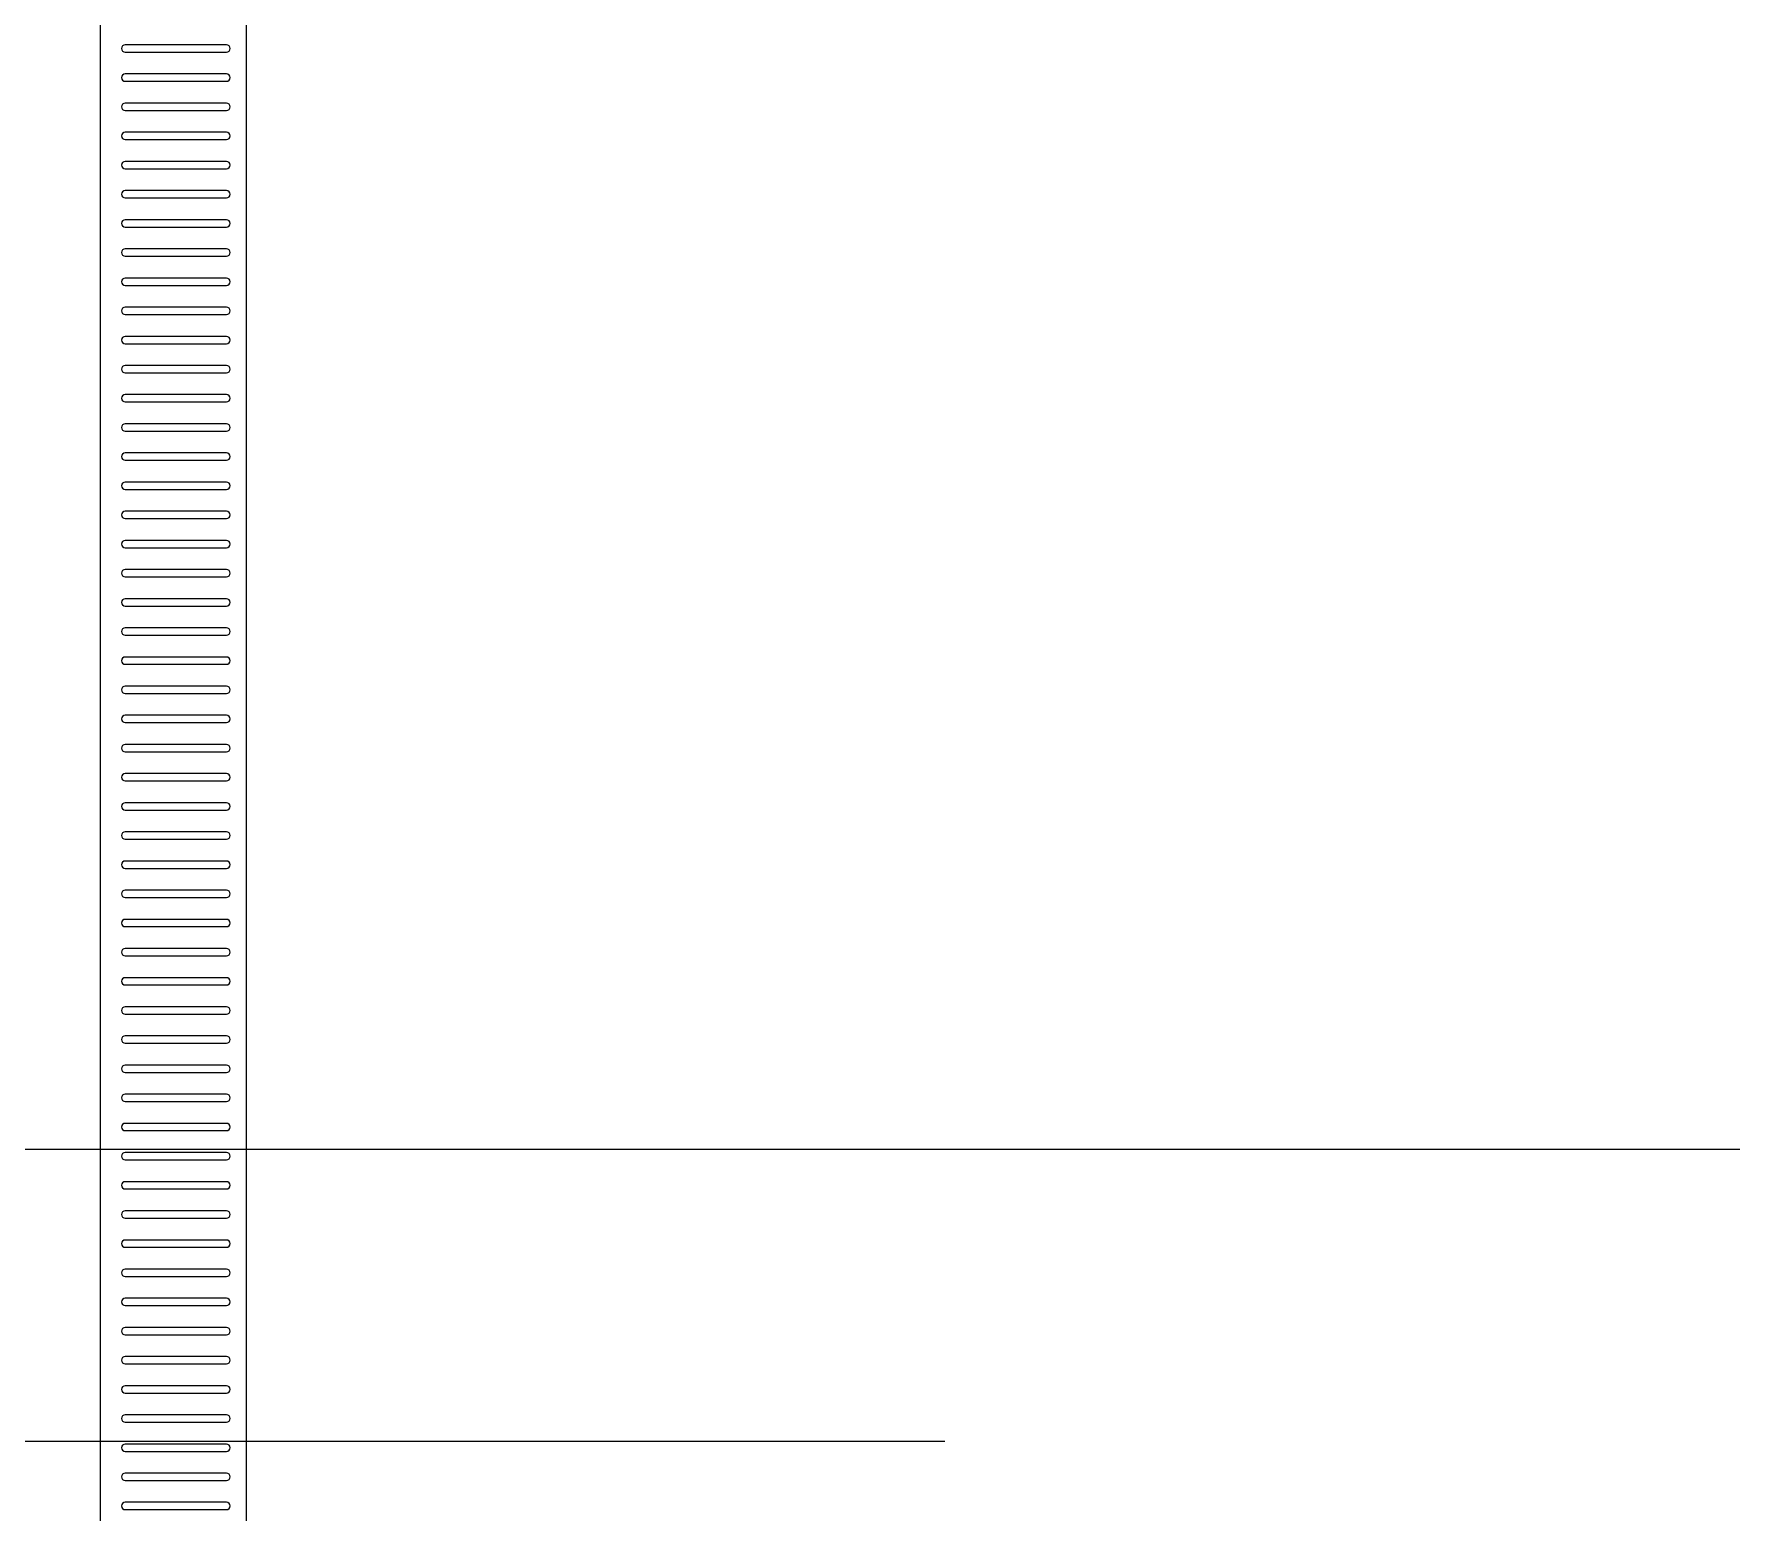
# Model space of a CAD drawing. Header units: millimetres. Extents: x 0 to 356400, y 0 to 68257.
# Drawn here: x 22174.3 to 22267.2, y 7118 to 7199 of the extents above; entities that cross this region are included whole.
import ezdxf

# ---------------------------------------------------------------- set-up
doc = ezdxf.new("R2010")
doc.units = ezdxf.units.MM
doc.header["$LTSCALE"] = 75
doc.layers.add('8', color=8, linetype='Continuous')

# ---------------------------------------------------------------- blocks, each defined once
blk = doc.blocks.new('G$C7369CDF7')
at = {"layer": '8'}
for p, q in [((5730.3, 55550), (5730.3, 49150)), ((6130.3, 54050), (6130.3, 50415)), ((6430.3, 53093.4), (2414.2, 53093.4)), ((4216.8, 53066.2), (4216.8, 52927.4)), ((4226.8, 52927.4), (4226.8, 53066.2)), ((4256.7, 53066.2), (4256.7, 52927.4)), ((4266.7, 52927.4), (4266.7, 53066.2)), ((4296.7, 53066.2), (4296.7, 52927.4)), ((4306.7, 52927.4), (4306.7, 53066.2)), ((4336.6, 53066.2), (4336.6, 52927.4)), ((4346.6, 52927.4), (4346.6, 53066.2)), ((4376.5, 53066.2), (4376.5, 52927.4)), ((4386.5, 52927.4), (4386.5, 53066.2)), ((4416.5, 53066.2), (4416.5, 52927.4)), ((4426.5, 52927.4), (4426.5, 53066.2)), ((4456.4, 53066.2), (4456.4, 52927.4)), ((4466.4, 52927.4), (4466.4, 53066.2)), ((4496.3, 53066.2), (4496.3, 52927.4)), ((4506.3, 52927.4), (4506.3, 53066.2)), ((4536.3, 53066.2), (4536.3, 52927.4)), ((4546.3, 52927.4), (4546.3, 53066.2)), ((4576.2, 53066.2), (4576.2, 52927.4)), ((4586.2, 52927.4), (4586.2, 53066.2)), ((4616.2, 53066.2), (4616.2, 52927.4)), ((4626.2, 52927.4), (4626.2, 53066.2)), ((4656.1, 53066.2), (4656.1, 52927.4)), ((4666.1, 52927.4), (4666.1, 53066.2)), ((4696, 53066.2), (4696, 52927.4)), ((4706, 52927.4), (4706, 53066.2)), ((4736, 53066.2), (4736, 52927.4)), ((4746, 52927.4), (4746, 53066.2)), ((4775.9, 53066.2), (4775.9, 52927.4)), ((4785.9, 52927.4), (4785.9, 53066.2)), ((4815.8, 53066.2), (4815.8, 52927.4)), ((4825.8, 52927.4), (4825.8, 53066.2)), ((4855.8, 53066.2), (4855.8, 52927.4)), ((4865.8, 52927.4), (4865.8, 53066.2)), ((4895.7, 53066.2), (4895.7, 52927.4)), ((4905.7, 52927.4), (4905.7, 53066.2)), ((4935.6, 53066.2), (4935.6, 52927.4)), ((4945.6, 52927.4), (4945.6, 53066.2)), ((4975.6, 53066.2), (4975.6, 52927.4)), ((4985.6, 52927.4), (4985.6, 53066.2)), ((5015.5, 53066.2), (5015.5, 52927.4)), ((5025.5, 52927.4), (5025.5, 53066.2)), ((5055.5, 53066.2), (5055.5, 52927.4)), ((5065.5, 52927.4), (5065.5, 53066.2)), ((5095.4, 53066.2), (5095.4, 52927.4)), ((5105.4, 52927.4), (5105.4, 53066.2)), ((5135.3, 53066.2), (5135.3, 52927.4)), ((5145.3, 52927.4), (5145.3, 53066.2)), ((5175.3, 53066.2), (5175.3, 52927.4)), ((5185.3, 52927.4), (5185.3, 53066.2)), ((5215.2, 53066.2), (5215.2, 52927.4)), ((5225.2, 52927.4), (5225.2, 53066.2)), ((5255.1, 53066.2), (5255.1, 52927.4)), ((5265.1, 52927.4), (5265.1, 53066.2)), ((5295.1, 53066.2), (5295.1, 52927.4)), ((5305.1, 52927.4), (5305.1, 53066.2)), ((5335, 53066.2), (5335, 52927.4)), ((5345, 52927.4), (5345, 53066.2)), ((5375, 53066.2), (5375, 52927.4)), ((5385, 52927.4), (5385, 53066.2)), ((5414.9, 53066.2), (5414.9, 52927.4)), ((5424.9, 52927.4), (5424.9, 53066.2)), ((5454.8, 53066.2), (5454.8, 52927.4)), ((5464.8, 52927.4), (5464.8, 53066.2)), ((5494.8, 53066.2), (5494.8, 52927.4)), ((5504.8, 52927.4), (5504.8, 53066.2)), ((5534.7, 53066.2), (5534.7, 52927.4)), ((5544.7, 52927.4), (5544.7, 53066.2)), ((5574.6, 53066.2), (5574.6, 52927.4)), ((5584.6, 52927.4), (5584.6, 53066.2)), ((5614.6, 53066.2), (5614.6, 52927.4)), ((5624.6, 52927.4), (5624.6, 53066.2)), ((5654.5, 53066.2), (5654.5, 52927.4)), ((5664.5, 52927.4), (5664.5, 53066.2)), ((5694.4, 53066.2), (5694.4, 52927.4)), ((5704.4, 52927.4), (5704.4, 53066.2)), ((5734.4, 53066.2), (5734.4, 52927.4)), ((5744.4, 52927.4), (5744.4, 53066.2)), ((5774.3, 53066.2), (5774.3, 52927.4)), ((5784.3, 52927.4), (5784.3, 53066.2)), ((5814.3, 53066.2), (5814.3, 52927.4)), ((5824.3, 52927.4), (5824.3, 53066.2)), ((5854.2, 53066.2), (5854.2, 52927.4)), ((5864.2, 52927.4), (5864.2, 53066.2)), ((5894.1, 53066.2), (5894.1, 52927.4)), ((5904.1, 52927.4), (5904.1, 53066.2)), ((5934.1, 53066.2), (5934.1, 52927.4)), ((5944.1, 52927.4), (5944.1, 53066.2)), ((5974, 53066.2), (5974, 52927.4)), ((5984, 52927.4), (5984, 53066.2)), ((6013.9, 53066.2), (6013.9, 52927.4)), ((6023.9, 52927.4), (6023.9, 53066.2)), ((6053.9, 53066.2), (6053.9, 52927.4)), ((6063.9, 52927.4), (6063.9, 53066.2)), ((6093.8, 53066.2), (6093.8, 52927.4)), ((6103.8, 52927.4), (6103.8, 53066.2)), ((6133.8, 53066.2), (6133.8, 52927.4)), ((6143.8, 52927.4), (6143.8, 53066.2)), ((6173.7, 53066.2), (6173.7, 52927.4)), ((6183.7, 52927.4), (6183.7, 53066.2)), ((6213.6, 53066.2), (6213.6, 52927.4)), ((6223.6, 52927.4), (6223.6, 53066.2)), ((2313.9, 52893.4), (5630.3, 52893.4)), ((2313.9, 52893.4), (6430.3, 52893.4)), ((5630.3, 52893.4), (6430.3, 52893.4))]:
    blk.add_line(p, q, dxfattribs=at)
for centre, radius, start, end in [((8930.3, 49525), 10000, 90, 153.25632), ((10230.3, 49050), 9000, 90, 154.10353), ((10230.3, 49050), 8800, 90, 154.10353), ((4221.8, 53066.2), 5, 0, 180), ((4261.7, 53066.2), 5, 0, 180), ((4301.7, 53066.2), 5, 0, 180), ((4341.6, 53066.2), 5, 0, 180), ((4381.5, 53066.2), 5, 0, 180), ((4421.5, 53066.2), 5, 0, 180), ((4461.4, 53066.2), 5, 0, 180), ((4501.3, 53066.2), 5, 0, 180), ((4541.3, 53066.2), 5, 0, 180), ((4581.2, 53066.2), 5, 0, 180), ((4621.2, 53066.2), 5, 0, 180), ((4661.1, 53066.2), 5, 0, 180), ((4701, 53066.2), 5, 0, 180), ((4741, 53066.2), 5, 0, 180), ((4780.9, 53066.2), 5, 0, 180), ((4820.8, 53066.2), 5, 0, 180), ((4860.8, 53066.2), 5, 0, 180), ((4900.7, 53066.2), 5, 0, 180), ((4940.6, 53066.2), 5, 0, 180), ((4980.6, 53066.2), 5, 0, 180), ((5020.5, 53066.2), 5, 0, 180), ((5060.5, 53066.2), 5, 0, 180), ((5100.4, 53066.2), 5, 0, 180), ((5140.3, 53066.2), 5, 0, 180), ((5180.3, 53066.2), 5, 0, 180), ((5220.2, 53066.2), 5, 0, 180), ((5260.1, 53066.2), 5, 0, 180), ((5300.1, 53066.2), 5, 0, 180), ((5340, 53066.2), 5, 0, 180), ((5380, 53066.2), 5, 0, 180), ((5419.9, 53066.2), 5, 0, 180), ((5459.8, 53066.2), 5, 0, 180), ((5499.8, 53066.2), 5, 0, 180), ((5539.7, 53066.2), 5, 0, 180), ((5579.6, 53066.2), 5, 0, 180), ((5619.6, 53066.2), 5, 0, 180), ((5659.5, 53066.2), 5, 0, 180), ((5699.4, 53066.2), 5, 0, 180), ((5739.4, 53066.2), 5, 0, 180), ((5779.3, 53066.2), 5, 0, 180), ((5819.3, 53066.2), 5, 0, 180), ((5859.2, 53066.2), 5, 0, 180), ((5899.1, 53066.2), 5, 0, 180), ((5939.1, 53066.2), 5, 0, 180), ((5979, 53066.2), 5, 0, 180), ((6018.9, 53066.2), 5, 0, 180), ((6058.9, 53066.2), 5, 0, 180), ((6098.8, 53066.2), 5, 0, 180), ((6138.8, 53066.2), 5, 0, 180), ((6178.7, 53066.2), 5, 0, 180), ((6218.6, 53066.2), 5, 0, 180), ((4221.8, 52927.4), 5, 180, 0), ((4261.7, 52927.4), 5, 180, 0), ((4301.7, 52927.4), 5, 180, 0), ((4341.6, 52927.4), 5, 180, 0), ((4381.5, 52927.4), 5, 180, 0), ((4421.5, 52927.4), 5, 180, 0), ((4461.4, 52927.4), 5, 180, 0), ((4501.3, 52927.4), 5, 180, 0), ((4541.3, 52927.4), 5, 180, 0), ((4581.2, 52927.4), 5, 180, 0), ((4621.2, 52927.4), 5, 180, 0), ((4661.1, 52927.4), 5, 180, 0), ((4701, 52927.4), 5, 180, 0), ((4741, 52927.4), 5, 180, 0), ((4780.9, 52927.4), 5, 180, 0), ((4820.8, 52927.4), 5, 180, 0), ((4860.8, 52927.4), 5, 180, 0), ((4900.7, 52927.4), 5, 180, 0), ((4940.6, 52927.4), 5, 180, 0), ((4980.6, 52927.4), 5, 180, 0), ((5020.5, 52927.4), 5, 180, 0), ((5060.5, 52927.4), 5, 180, 0), ((5100.4, 52927.4), 5, 180, 0), ((5140.3, 52927.4), 5, 180, 0), ((5180.3, 52927.4), 5, 180, 0), ((5220.2, 52927.4), 5, 180, 0), ((5260.1, 52927.4), 5, 180, 0), ((5300.1, 52927.4), 5, 180, 0), ((5340, 52927.4), 5, 180, 0), ((5380, 52927.4), 5, 180, 0), ((5419.9, 52927.4), 5, 180, 0), ((5459.8, 52927.4), 5, 180, 0), ((5499.8, 52927.4), 5, 180, 0), ((5539.7, 52927.4), 5, 180, 0), ((5579.6, 52927.4), 5, 180, 0), ((5619.6, 52927.4), 5, 180, 0), ((5659.5, 52927.4), 5, 180, 0), ((5699.4, 52927.4), 5, 180, 0), ((5739.4, 52927.4), 5, 180, 0), ((5779.3, 52927.4), 5, 180, 0), ((5819.3, 52927.4), 5, 180, 0), ((5859.2, 52927.4), 5, 180, 0), ((5899.1, 52927.4), 5, 180, 0), ((5939.1, 52927.4), 5, 180, 0), ((5979, 52927.4), 5, 180, 0), ((6018.9, 52927.4), 5, 180, 0), ((6058.9, 52927.4), 5, 180, 0), ((6098.8, 52927.4), 5, 180, 0), ((6138.8, 52927.4), 5, 180, 0), ((6178.7, 52927.4), 5, 180, 0), ((6218.6, 52927.4), 5, 180, 0)]:
    blk.add_arc(centre, radius, start, end, dxfattribs=at)

msp = doc.modelspace()

# ---------------------------------------------------------------- block references
at = {"xscale": 0.04000000000000001, "yscale": 0.04000000000000001, "zscale": 0.04000000000000001, "rotation": 270}
msp.add_blockref('G$C7369CDF7', (20062.169, 7367.091), dxfattribs=at)

doc.saveas('drawing.dxf')
